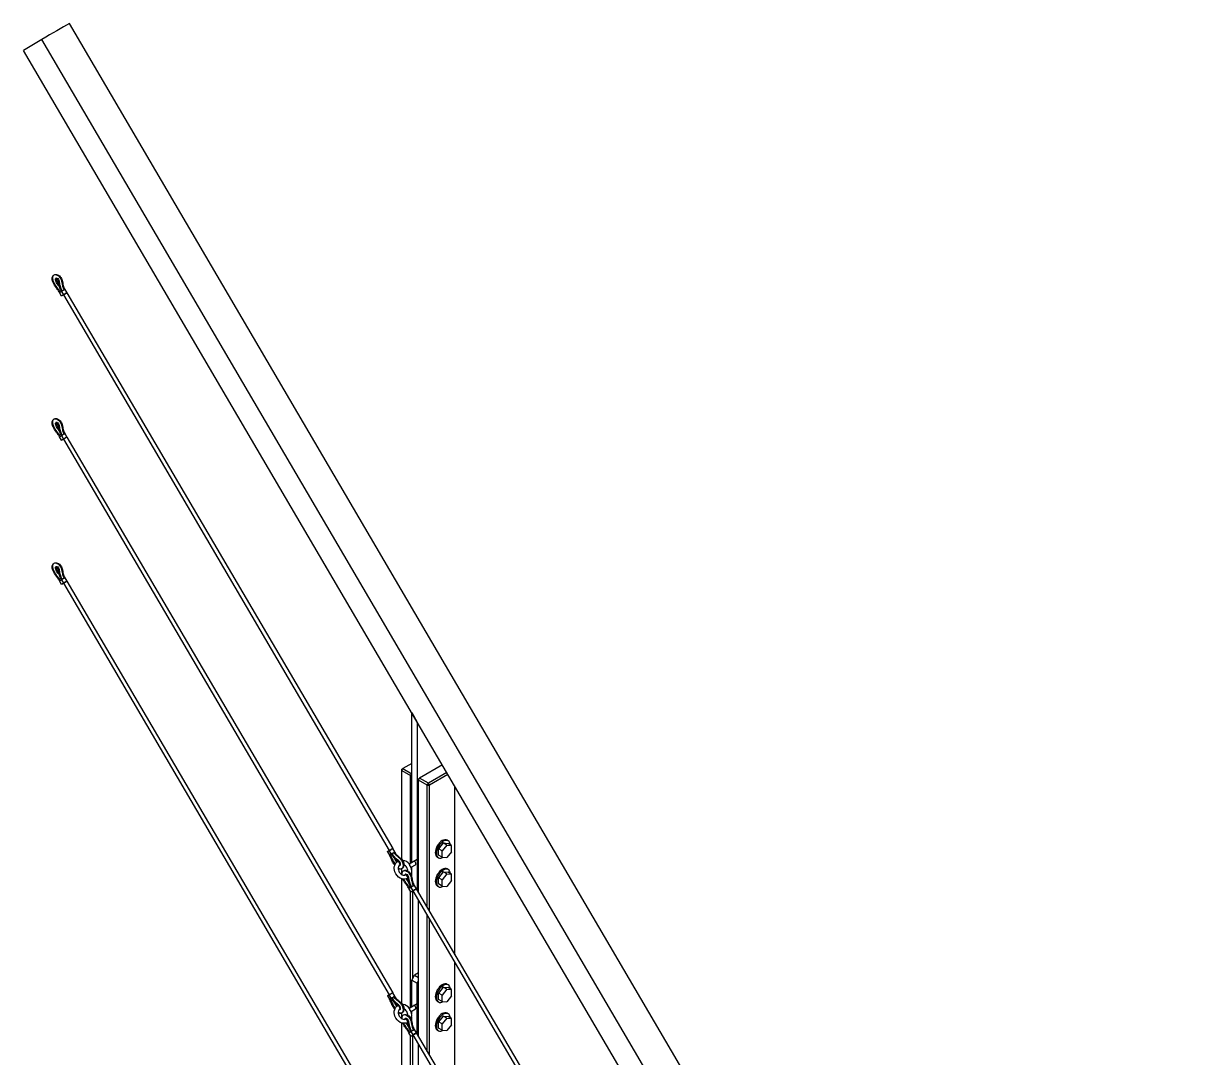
# Model space of a CAD drawing. Extents: x 0 to 321, y 0 to 723.
# Drawn here: x 20.8 to 320.9, y 459.2 to 722.7 of the extents above; entities that cross this region are included whole.
import ezdxf

# ---------------------------------------------------------------- set-up
doc = ezdxf.new("R2010")
doc.units = 0
doc.layers.get('0').update_dxf_attribs({"linetype": 'CONTINUOUS'})

msp = doc.modelspace()

# ---------------------------------------------------------------- linework, layer by layer
at = {"color": 0}
for p, q in [((320.905, 231.089), (32.4928, 722.704)), ((25.422, 718.622), (20.796, 715.821)), ((313.834, 227.005), (25.422, 718.622)), ((309.208, 224.204), (20.796, 715.821)), ((30.4794, 654.427), (30.9852, 653.567)), ((31.3421, 654.935), (31.8478, 654.071)), ((30.4919, 653.267), (29.9861, 654.128)), ((30.9852, 653.567), (114.069, 511.944)), ((31.8478, 654.071), (114.931, 512.452)), ((30.4919, 616.525), (29.9861, 617.386)), ((30.4794, 617.686), (30.9852, 616.825)), ((30.9852, 616.825), (114.069, 475.202)), ((31.3421, 618.19), (31.8478, 617.329)), ((31.8478, 617.329), (114.931, 475.71)), ((30.4919, 579.78), (29.9861, 580.644)), ((30.4794, 580.944), (30.9852, 580.08)), ((30.9852, 580.08), (114.069, 438.46)), ((31.3421, 581.448), (31.8478, 580.588)), ((31.8478, 580.588), (114.931, 438.968)), ((119.779, 547.095), (121.194, 544.685)), ((119.779, 508.928), (119.779, 547.095)), ((121.194, 544.685), (121.194, 501.819)), ((117.234, 532.68), (117.516, 532.846)), ((117.234, 532.356), (117.516, 532.846)), ((117.234, 532.356), (117.234, 532.68)), ((117.234, 509.722), (117.234, 532.356)), ((117.234, 532.356), (119.496, 531.05)), ((119.779, 534.151), (117.516, 532.846)), ((117.516, 532.846), (119.779, 531.541)), ((119.496, 531.05), (119.779, 531.541)), ((127.599, 533.767), (121.759, 530.394)), ((128.744, 531.816), (124.022, 529.093)), ((129.03, 531.329), (124.304, 528.599)), ((119.496, 508.766), (119.496, 531.05)), ((119.496, 531.05), (119.779, 531.05)), ((121.477, 529.907), (121.759, 530.394)), ((121.477, 530.232), (121.759, 530.394)), ((121.477, 529.907), (121.477, 530.232)), ((123.74, 528.599), (121.477, 529.907)), ((121.477, 501.294), (121.477, 529.907)), ((124.022, 529.093), (121.759, 530.394)), ((123.74, 528.599), (124.022, 529.093)), ((123.74, 528.599), (124.304, 528.599)), ((123.74, 497.438), (123.74, 528.599)), ((124.304, 528.599), (124.022, 529.093)), ((124.304, 496.471), (124.304, 528.599)), ((130.81, 485.383), (130.81, 528.295)), ((127.841, 513.874), (126.639, 512.378)), ((128.746, 513.352), (127.544, 511.856)), ((127.841, 513.874), (129.042, 513.764)), ((128.746, 513.352), (127.841, 513.874)), ((128.746, 513.352), (129.947, 513.242)), ((129.091, 514.435), (128.808, 514.597)), ((129.947, 513.242), (129.042, 513.764)), ((129.947, 511.641), (129.947, 513.242)), ((113.575, 511.648), (114.081, 510.783)), ((114.574, 511.083), (114.069, 511.944)), ((115.437, 511.591), (114.931, 512.452)), ((126.591, 510.106), (126.308, 510.268)), ((126.639, 510.773), (126.639, 512.378)), ((127.544, 511.856), (126.639, 512.378)), ((127.544, 510.251), (126.639, 510.773)), ((127.544, 510.251), (127.544, 511.856)), ((127.544, 510.251), (128.746, 510.145)), ((129.947, 511.641), (128.746, 510.145)), ((117.234, 506.201), (117.234, 507.298)), ((119.039, 508.501), (119.042, 508.501)), ((119.118, 508.547), (121.194, 509.746)), ((119.545, 507.637), (119.542, 507.637)), ((119.622, 507.682), (120.737, 508.328)), ((119.779, 507.037), (119.779, 507.774)), ((120.737, 508.328), (120.737, 508.328)), ((129.091, 507.086), (128.808, 507.252)), ((117.234, 472.976), (117.234, 504.758)), ((119.779, 505.202), (119.779, 506.427)), ((127.841, 506.525), (126.639, 505.03)), ((126.639, 503.428), (126.639, 505.03)), ((127.544, 504.507), (126.639, 505.03)), ((128.746, 506.003), (127.544, 504.507)), ((127.544, 502.902), (127.544, 504.507)), ((127.841, 506.525), (129.042, 506.416)), ((128.746, 506.003), (127.841, 506.525)), ((128.746, 506.003), (129.947, 505.894)), ((129.947, 504.292), (128.746, 502.797)), ((129.947, 505.894), (129.042, 506.416)), ((129.947, 504.292), (129.947, 505.894)), ((119.587, 501.4), (119.08, 502.26)), ((119.496, 503.096), (119.496, 503.149)), ((119.496, 472.024), (119.496, 501.551)), ((119.575, 502.56), (120.081, 501.696)), ((120.063, 479.446), (120.063, 501.671)), ((120.081, 501.696), (203.164, 360.077)), ((120.438, 503.065), (120.944, 502.204)), ((120.944, 502.204), (204.027, 360.585)), ((121.194, 501.819), (121.156, 501.841)), ((121.477, 501.657), (121.194, 501.819)), ((126.591, 502.758), (126.308, 502.92)), ((127.544, 502.902), (126.639, 503.428)), ((127.544, 502.902), (128.746, 502.797)), ((121.477, 464.552), (121.477, 499.318)), ((123.74, 460.696), (123.74, 495.462)), ((124.304, 459.729), (124.304, 494.496)), ((130.81, 448.642), (130.81, 483.408)), ((119.779, 478.959), (120.487, 480.183)), ((121.477, 480.755), (120.487, 480.183)), ((120.487, 480.183), (121.477, 479.608)), ((119.779, 472.186), (119.779, 478.959)), ((119.779, 478.959), (121.194, 478.141)), ((121.194, 478.141), (121.477, 478.631)), ((121.194, 465.078), (121.194, 478.141)), ((129.091, 477.693), (128.808, 477.855)), ((113.575, 474.902), (114.081, 474.042)), ((114.574, 474.341), (114.069, 475.202)), ((114.763, 474.437), (114.763, 474.437)), ((115.437, 474.846), (114.931, 475.71)), ((127.841, 477.132), (126.639, 475.636)), ((126.639, 474.031), (126.639, 475.636)), ((127.544, 475.111), (126.639, 475.636)), ((128.746, 476.61), (127.544, 475.111)), ((127.544, 473.509), (127.544, 475.111)), ((127.841, 477.132), (129.042, 477.023)), ((128.746, 476.61), (127.841, 477.132)), ((128.746, 476.61), (129.947, 476.5)), ((129.947, 474.899), (128.746, 473.403)), ((129.947, 476.5), (129.042, 477.023)), ((129.947, 474.899), (129.947, 476.5)), ((119.039, 471.759), (119.042, 471.759)), ((119.118, 471.801), (121.194, 473.001)), ((119.622, 470.941), (120.737, 471.583)), ((120.737, 471.583), (120.737, 471.583)), ((126.591, 473.361), (126.308, 473.527)), ((127.544, 473.509), (126.639, 474.031)), ((127.544, 473.509), (128.746, 473.403)), ((117.234, 469.459), (117.234, 470.556)), ((119.545, 470.895), (119.542, 470.895)), ((119.779, 470.299), (119.779, 471.032)), ((119.779, 468.461), (119.779, 469.685)), ((127.841, 469.784), (126.639, 468.288)), ((126.639, 466.683), (126.639, 468.288)), ((127.544, 467.766), (126.639, 468.288)), ((128.746, 469.258), (127.544, 467.766)), ((127.841, 469.784), (129.042, 469.674)), ((128.746, 469.258), (127.841, 469.784)), ((128.746, 469.258), (129.947, 469.152)), ((129.091, 470.345), (128.808, 470.507)), ((129.947, 469.152), (129.042, 469.674)), ((129.947, 467.55), (129.947, 469.152)), ((117.234, 435.991), (117.234, 468.016)), ((119.587, 464.654), (119.08, 465.518)), ((119.496, 466.355), (119.496, 466.407)), ((119.575, 465.818), (120.081, 464.954)), ((120.438, 466.323), (120.944, 465.462)), ((120.944, 465.462), (204.027, 323.84)), ((126.591, 466.012), (126.308, 466.178)), ((127.544, 466.161), (126.639, 466.683)), ((127.544, 466.161), (127.544, 467.766)), ((127.544, 466.161), (128.746, 466.055)), ((129.947, 467.55), (128.746, 466.055)), ((119.496, 435.282), (119.496, 464.809)), ((120.063, 442.704), (120.063, 464.929)), ((120.081, 464.954), (203.164, 323.335)), ((121.156, 465.099), (121.194, 465.078)), ((121.194, 465.078), (121.477, 464.912)), ((121.477, 427.81), (121.477, 462.576))]:
    msp.add_line(p, q, dxfattribs=at)
for points in [[(32.4928, 722.704), (30.5608, 721.6), (28.2029, 720.242), (25.422, 718.622)], [(28.3215, 656.749), (28.1575, 657.154), (28.0596, 657.578), (28.1134, 657.945)], [(28.1134, 657.945), (28.1368, 658.1), (28.185, 658.237), (28.2622, 658.357)], [(28.2842, 657.553), (28.2374, 657.8), (28.2291, 658.036), (28.2801, 658.241)], [(28.2622, 658.357), (28.3449, 658.491), (28.451, 658.594), (28.5833, 658.671)], [(28.2801, 658.241), (28.3311, 658.446), (28.44, 658.59), (28.5833, 658.671)], [(28.524, 656.798), (28.4138, 657.052), (28.3338, 657.303), (28.2842, 657.553)], [(28.5833, 658.671), (28.7693, 658.781), (28.9939, 658.82), (29.2199, 658.781)], [(28.5833, 658.671), (28.7211, 658.753), (28.8864, 658.77), (29.0821, 658.724)], [(28.9705, 657.352), (28.9485, 657.475), (28.9471, 657.574), (28.965, 657.641)], [(28.965, 657.641), (28.9815, 657.712), (29.0242, 657.772), (29.0821, 657.807)], [(29.1138, 656.911), (29.0421, 657.073), (28.9953, 657.221), (28.9705, 657.352)], [(29.0642, 657.789), (29.0504, 657.793), (29.0449, 657.797), (29.0463, 657.793)], [(29.0463, 657.793), (29.0463, 657.793), (29.0669, 657.797), (29.0821, 657.807)], [(29.14, 657.754), (29.1055, 657.772), (29.0807, 657.786), (29.0642, 657.789)], [(29.0821, 658.724), (29.479, 658.618), (29.8993, 658.255), (30.1956, 657.754)], [(29.0821, 657.807), (29.1414, 657.839), (29.2062, 657.846), (29.2737, 657.828)], [(29.1, 657.775), (29.0973, 657.74), (29.0987, 657.691), (29.1055, 657.631)], [(29.1055, 657.631), (29.1235, 657.479), (29.1786, 657.292), (29.253, 657.112)], [(29.5493, 657.296), (29.4404, 657.507), (29.2613, 657.684), (29.14, 657.754)], [(29.2199, 658.781), (29.552, 658.721), (29.8869, 658.495), (30.157, 658.174)], [(29.2737, 657.828), (29.406, 657.8), (29.6044, 657.627), (29.7022, 657.454)], [(29.7064, 656.862), (29.6719, 657.006), (29.6195, 657.151), (29.5493, 657.296)], [(29.7022, 657.454), (29.7518, 657.373), (29.7987, 657.253), (29.8414, 657.102)], [(30.157, 658.174), (30.3761, 657.916), (30.536, 657.592), (30.6283, 657.274)], [(30.1956, 657.754), (30.343, 657.504), (30.4367, 657.25), (30.5029, 657.01)], [(30.6283, 657.274), (30.6944, 657.049), (30.744, 656.826), (30.7757, 656.608)], [(29.1593, 655.338), (28.8313, 655.757), (28.5282, 656.241), (28.3215, 656.749)], [(29.3081, 655.482), (29.0463, 655.828), (28.7445, 656.294), (28.524, 656.798)], [(29.6871, 655.951), (29.4942, 656.205), (29.2516, 656.59), (29.1138, 656.911)], [(29.4652, 654.943), (29.366, 655.084), (29.2626, 655.207), (29.1593, 655.338)], [(29.253, 657.112), (29.3619, 656.848), (29.5079, 656.59), (29.6664, 656.347)], [(29.6526, 655.041), (29.5355, 655.2), (29.4432, 655.306), (29.3081, 655.482)], [(29.9861, 654.128), (29.818, 654.413), (29.6471, 654.692), (29.4652, 654.943)], [(30.1653, 654.241), (29.9241, 654.65), (29.7698, 654.879), (29.6526, 655.041)], [(29.6664, 656.347), (29.7243, 656.258), (29.7822, 656.174), (29.8428, 656.093)], [(30.0523, 655.486), (29.8938, 655.701), (29.7808, 655.828), (29.6871, 655.951)], [(29.8111, 656.297), (29.7863, 656.484), (29.7505, 656.675), (29.7064, 656.862)], [(30.0288, 655.366), (29.9117, 655.683), (29.8511, 656.004), (29.8111, 656.297)], [(29.8414, 657.102), (29.8841, 656.946), (29.92, 656.766), (29.9503, 656.558)], [(29.9503, 656.558), (29.9792, 656.357), (30.0109, 656.093), (30.1101, 655.754)], [(30.4794, 654.427), (30.3017, 654.731), (30.1418, 655.048), (30.0288, 655.366)], [(30.66, 654.537), (30.3982, 654.981), (30.2093, 655.271), (30.0523, 655.486)], [(30.1101, 655.754), (30.2107, 655.415), (30.3802, 655.013), (30.66, 654.537)], [(30.1349, 654.219), (30.23, 654.276), (30.3568, 654.353), (30.4822, 654.424)], [(30.711, 654.569), (30.569, 654.484), (30.4767, 654.427), (30.4794, 654.427)], [(30.4794, 654.427), (30.4794, 654.427), (30.5511, 654.466), (30.6641, 654.53)], [(30.5029, 657.01), (30.5663, 656.77), (30.6131, 656.537), (30.6434, 656.308)], [(30.6434, 656.308), (30.6779, 656.082), (30.6999, 655.902), (30.7647, 655.687)], [(31.1574, 654.83), (31.0293, 654.756), (30.8501, 654.65), (30.711, 654.569)], [(30.7647, 655.687), (30.8281, 655.475), (30.9328, 655.214), (31.1574, 654.83)], [(30.7757, 656.608), (30.8102, 656.392), (30.8322, 656.191), (30.8846, 655.983)], [(30.8846, 655.983), (30.9659, 655.645), (31.1395, 655.278), (31.3421, 654.935)], [(31.3421, 654.935), (31.3421, 654.935), (31.2718, 654.897), (31.1574, 654.83)], [(31.1616, 654.823), (31.2746, 654.89), (31.3435, 654.932), (31.3421, 654.935)], [(29.9861, 654.128), (29.9847, 654.131), (30.0398, 654.163), (30.1349, 654.219)], [(30.1694, 654.233), (30.055, 654.166), (29.9861, 654.128), (29.9861, 654.128)], [(30.4919, 653.267), (30.4905, 653.267), (30.5456, 653.302), (30.6407, 653.359)], [(30.6751, 653.369), (30.5608, 653.302), (30.4932, 653.267), (30.4919, 653.267)], [(30.6407, 653.359), (30.7358, 653.415), (30.8626, 653.489), (30.9866, 653.563)], [(30.9921, 653.553), (30.8818, 653.489), (30.7674, 653.422), (30.6751, 653.369)], [(31.4151, 653.824), (31.1754, 653.683), (30.9852, 653.567), (30.9852, 653.567)], [(31.2167, 653.708), (31.0734, 653.623), (30.9852, 653.567), (30.9852, 653.567)], [(30.9852, 653.567), (30.9866, 653.563), (31.0541, 653.602), (31.1699, 653.669)], [(30.9852, 653.567), (30.9866, 653.563), (31.0541, 653.602), (31.1699, 653.669)], [(31.1699, 653.669), (31.3021, 653.747), (31.4744, 653.845), (31.6177, 653.93)], [(31.1699, 653.669), (31.2842, 653.736), (31.3531, 653.775), (31.3531, 653.771)], [(31.6632, 653.969), (31.5323, 653.891), (31.3586, 653.789), (31.2167, 653.708)], [(31.8478, 654.071), (31.8464, 654.075), (31.6522, 653.962), (31.4151, 653.824)], [(31.6177, 653.93), (31.7596, 654.015), (31.8492, 654.071), (31.8478, 654.071)], [(31.8478, 654.071), (31.8478, 654.075), (31.7789, 654.036), (31.6632, 653.969)], [(28.1134, 621.203), (28.1368, 621.355), (28.185, 621.492), (28.2622, 621.616)], [(28.2842, 620.811), (28.2374, 621.055), (28.2291, 621.295), (28.2801, 621.496)], [(28.2622, 621.616), (28.3449, 621.75), (28.451, 621.852), (28.5833, 621.93)], [(28.2801, 621.496), (28.3311, 621.7), (28.44, 621.845), (28.5833, 621.93)], [(28.5833, 621.93), (28.7693, 622.035), (28.9939, 622.078), (29.2199, 622.035)], [(28.5833, 621.93), (28.7211, 622.011), (28.8864, 622.028), (29.0821, 621.982)], [(29.0821, 621.982), (29.479, 621.877), (29.8993, 621.513), (30.1956, 621.012)], [(29.2199, 622.035), (29.552, 621.979), (29.8869, 621.753), (30.157, 621.432)], [(30.157, 621.432), (30.3761, 621.175), (30.536, 620.85), (30.6283, 620.533)], [(28.3215, 620.007), (28.1575, 620.409), (28.0596, 620.836), (28.1134, 621.203)], [(28.524, 620.056), (28.4138, 620.31), (28.3338, 620.561), (28.2842, 620.811)], [(29.1593, 618.596), (28.8313, 619.016), (28.5282, 619.499), (28.3215, 620.007)], [(29.3081, 618.74), (29.0463, 619.086), (28.7445, 619.552), (28.524, 620.056)], [(28.9705, 620.61), (28.9485, 620.734), (28.9471, 620.832), (28.965, 620.899)], [(28.965, 620.899), (28.9815, 620.97), (29.0242, 621.03), (29.0821, 621.065)], [(29.1138, 620.169), (29.0421, 620.332), (28.9953, 620.48), (28.9705, 620.61)], [(29.0642, 621.048), (29.0504, 621.051), (29.0449, 621.051), (29.0463, 621.051)], [(29.0463, 621.051), (29.0463, 621.051), (29.0669, 621.051), (29.0821, 621.065)], [(29.14, 621.012), (29.1055, 621.03), (29.0807, 621.041), (29.0642, 621.048)], [(29.0821, 621.065), (29.1414, 621.097), (29.2062, 621.104), (29.2737, 621.086)], [(29.1, 621.034), (29.0973, 620.998), (29.0987, 620.949), (29.1055, 620.889)], [(29.1055, 620.889), (29.1235, 620.737), (29.1786, 620.55), (29.253, 620.367)], [(29.6871, 619.21), (29.4942, 619.46), (29.2516, 619.845), (29.1138, 620.169)], [(29.5493, 620.554), (29.4404, 620.765), (29.2613, 620.942), (29.14, 621.012)], [(29.4652, 618.201), (29.366, 618.342), (29.2626, 618.465), (29.1593, 618.596)], [(29.253, 620.367), (29.3619, 620.106), (29.5079, 619.845), (29.6664, 619.605)], [(29.2737, 621.086), (29.406, 621.058), (29.6044, 620.885), (29.7022, 620.713)], [(29.6526, 618.3), (29.5355, 618.458), (29.4432, 618.564), (29.3081, 618.74)], [(29.7064, 620.12), (29.6719, 620.264), (29.6195, 620.409), (29.5493, 620.554)], [(30.1653, 617.499), (29.9241, 617.908), (29.7698, 618.137), (29.6526, 618.3)], [(29.6664, 619.605), (29.7243, 619.517), (29.7822, 619.432), (29.8428, 619.351)], [(30.0523, 618.74), (29.8938, 618.956), (29.7808, 619.086), (29.6871, 619.21)], [(29.7022, 620.713), (29.7518, 620.631), (29.7987, 620.511), (29.8414, 620.36)], [(29.8111, 619.552), (29.7863, 619.742), (29.7505, 619.933), (29.7064, 620.12)], [(30.0288, 618.624), (29.9117, 618.942), (29.8511, 619.259), (29.8111, 619.552)], [(29.8414, 620.36), (29.8841, 620.201), (29.92, 620.021), (29.9503, 619.816)], [(29.9503, 619.816), (29.9792, 619.612), (30.0109, 619.351), (30.1101, 619.012)], [(30.4794, 617.686), (30.3017, 617.989), (30.1418, 618.307), (30.0288, 618.624)], [(30.66, 617.795), (30.3982, 618.243), (30.2093, 618.525), (30.0523, 618.74)], [(30.1101, 619.012), (30.2107, 618.673), (30.3802, 618.271), (30.66, 617.795)], [(30.1956, 621.012), (30.343, 620.758), (30.4367, 620.504), (30.5029, 620.264)], [(30.5029, 620.264), (30.5663, 620.028), (30.6131, 619.795), (30.6434, 619.566)], [(30.6283, 620.533), (30.6944, 620.307), (30.744, 620.085), (30.7757, 619.866)], [(30.6434, 619.566), (30.6779, 619.34), (30.6999, 619.157), (30.7647, 618.945)], [(30.7647, 618.945), (30.8281, 618.73), (30.9328, 618.472), (31.1574, 618.088)], [(30.7757, 619.866), (30.8102, 619.651), (30.8322, 619.45), (30.8846, 619.241)], [(30.8846, 619.241), (30.9659, 618.903), (31.1395, 618.536), (31.3421, 618.19)], [(29.9861, 617.386), (29.818, 617.672), (29.6471, 617.95), (29.4652, 618.201)], [(29.9861, 617.386), (29.9847, 617.389), (30.0398, 617.421), (30.1349, 617.478)], [(30.1694, 617.492), (30.055, 617.425), (29.9861, 617.386), (29.9861, 617.386)], [(30.1349, 617.478), (30.23, 617.534), (30.3568, 617.612), (30.4822, 617.682)], [(30.711, 617.827), (30.569, 617.742), (30.4767, 617.686), (30.4794, 617.686)], [(30.4794, 617.686), (30.4794, 617.682), (30.5511, 617.724), (30.6641, 617.788)], [(30.4919, 616.525), (30.4905, 616.525), (30.5456, 616.56), (30.6407, 616.617)], [(30.6751, 616.627), (30.5608, 616.56), (30.4932, 616.522), (30.4919, 616.525)], [(30.6407, 616.617), (30.7358, 616.673), (30.8626, 616.747), (30.9866, 616.821)], [(30.9921, 616.814), (30.8818, 616.747), (30.7674, 616.68), (30.6751, 616.627)], [(31.1574, 618.088), (31.0293, 618.014), (30.8501, 617.908), (30.711, 617.827)], [(31.4151, 617.079), (31.1754, 616.941), (30.9852, 616.825), (30.9852, 616.825)], [(31.2167, 616.962), (31.0734, 616.878), (30.9852, 616.825), (30.9852, 616.825)], [(30.9852, 616.825), (30.9866, 616.821), (31.0541, 616.86), (31.1699, 616.927)], [(30.9852, 616.825), (30.9866, 616.821), (31.0541, 616.86), (31.1699, 616.927)], [(31.3421, 618.19), (31.3421, 618.194), (31.2718, 618.155), (31.1574, 618.088)], [(31.1616, 618.081), (31.2746, 618.148), (31.3435, 618.19), (31.3421, 618.19)], [(31.1699, 616.927), (31.3021, 617.001), (31.4744, 617.104), (31.6177, 617.188)], [(31.1699, 616.927), (31.2842, 616.994), (31.3531, 617.033), (31.3531, 617.03)], [(31.6632, 617.224), (31.5323, 617.149), (31.3586, 617.047), (31.2167, 616.962)], [(31.8478, 617.329), (31.8464, 617.329), (31.6522, 617.22), (31.4151, 617.079)], [(31.6177, 617.188), (31.7596, 617.273), (31.8492, 617.326), (31.8478, 617.329)], [(31.8478, 617.329), (31.8478, 617.329), (31.7789, 617.291), (31.6632, 617.224)], [(28.5833, 585.188), (28.7693, 585.297), (28.9939, 585.332), (29.2199, 585.294)], [(28.5833, 585.188), (28.7211, 585.269), (28.8864, 585.287), (29.0821, 585.241)], [(29.0821, 585.241), (29.479, 585.135), (29.8993, 584.768), (30.1956, 584.271)], [(29.2199, 585.294), (29.552, 585.237), (29.8869, 585.011), (30.157, 584.69)], [(28.3215, 583.265), (28.1575, 583.671), (28.0596, 584.094), (28.1134, 584.458)], [(28.1134, 584.458), (28.1368, 584.613), (28.185, 584.754), (28.2622, 584.874)], [(28.2842, 584.069), (28.2374, 584.313), (28.2291, 584.553), (28.2801, 584.754)], [(28.2622, 584.874), (28.3449, 585.008), (28.451, 585.11), (28.5833, 585.188)], [(28.2801, 584.754), (28.3311, 584.962), (28.44, 585.103), (28.5833, 585.188)], [(28.524, 583.315), (28.4138, 583.569), (28.3338, 583.819), (28.2842, 584.069)], [(29.1593, 581.854), (28.8313, 582.274), (28.5282, 582.757), (28.3215, 583.265)], [(29.3081, 581.999), (29.0463, 582.344), (28.7445, 582.807), (28.524, 583.315)], [(28.9705, 583.865), (28.9485, 583.992), (28.9471, 584.091), (28.965, 584.158)], [(28.965, 584.158), (28.9815, 584.228), (29.0242, 584.288), (29.0821, 584.32)], [(29.1138, 583.427), (29.0421, 583.59), (28.9953, 583.738), (28.9705, 583.865)], [(29.0642, 584.306), (29.0504, 584.309), (29.0449, 584.309), (29.0463, 584.309)], [(29.0463, 584.309), (29.0463, 584.309), (29.0669, 584.313), (29.0821, 584.32)], [(29.14, 584.271), (29.1055, 584.288), (29.0807, 584.302), (29.0642, 584.306)], [(29.0821, 584.32), (29.1414, 584.352), (29.2062, 584.362), (29.2737, 584.345)], [(29.1, 584.288), (29.0973, 584.253), (29.0987, 584.207), (29.1055, 584.147)], [(29.1055, 584.147), (29.1235, 583.995), (29.1786, 583.808), (29.253, 583.625)], [(29.6871, 582.468), (29.4942, 582.718), (29.2516, 583.103), (29.1138, 583.427)], [(29.5493, 583.808), (29.4404, 584.024), (29.2613, 584.2), (29.14, 584.271)], [(29.253, 583.625), (29.3619, 583.364), (29.5079, 583.103), (29.6664, 582.859)], [(29.2737, 584.345), (29.406, 584.316), (29.6044, 584.144), (29.7022, 583.971)], [(29.7064, 583.375), (29.6719, 583.523), (29.6195, 583.667), (29.5493, 583.808)], [(29.6664, 582.859), (29.7243, 582.775), (29.7822, 582.687), (29.8428, 582.605)], [(30.0523, 581.999), (29.8938, 582.214), (29.7808, 582.344), (29.6871, 582.468)], [(29.7022, 583.971), (29.7518, 583.89), (29.7987, 583.77), (29.8414, 583.618)], [(29.8111, 582.81), (29.7863, 583.001), (29.7505, 583.191), (29.7064, 583.375)], [(30.0288, 581.882), (29.9117, 582.196), (29.8511, 582.517), (29.8111, 582.81)], [(29.8414, 583.618), (29.8841, 583.463), (29.92, 583.279), (29.9503, 583.071)], [(29.9503, 583.071), (29.9792, 582.87), (30.0109, 582.605), (30.1101, 582.27)], [(30.1101, 582.27), (30.2107, 581.932), (30.3802, 581.529), (30.66, 581.053)], [(30.157, 584.69), (30.3761, 584.433), (30.536, 584.105), (30.6283, 583.791)], [(30.1956, 584.271), (30.343, 584.017), (30.4367, 583.763), (30.5029, 583.526)], [(30.5029, 583.526), (30.5663, 583.283), (30.6131, 583.05), (30.6434, 582.824)], [(30.6283, 583.791), (30.6944, 583.565), (30.744, 583.343), (30.7757, 583.124)], [(30.6434, 582.824), (30.6779, 582.598), (30.6999, 582.418), (30.7647, 582.203)], [(30.7757, 583.124), (30.8102, 582.909), (30.8322, 582.708), (30.8846, 582.5)], [(30.8846, 582.5), (30.9659, 582.161), (31.1395, 581.794), (31.3421, 581.448)], [(29.4652, 581.459), (29.366, 581.6), (29.2626, 581.723), (29.1593, 581.854)], [(29.654, 581.554), (29.5369, 581.716), (29.4432, 581.822), (29.3081, 581.999)], [(29.9861, 580.644), (29.818, 580.93), (29.6471, 581.208), (29.4652, 581.459)], [(30.1694, 580.746), (29.9268, 581.163), (29.7711, 581.392), (29.654, 581.554)], [(29.9861, 580.644), (29.9847, 580.644), (30.0398, 580.679), (30.1349, 580.736)], [(30.1694, 580.746), (30.055, 580.683), (29.9861, 580.644), (29.9861, 580.644)], [(30.4794, 580.944), (30.3017, 581.247), (30.1418, 581.565), (30.0288, 581.882)], [(30.66, 581.053), (30.3982, 581.498), (30.2093, 581.783), (30.0523, 581.999)], [(30.1349, 580.736), (30.23, 580.792), (30.3568, 580.866), (30.4822, 580.94)], [(30.711, 581.085), (30.569, 581), (30.4767, 580.944), (30.4794, 580.944)], [(30.4794, 580.944), (30.4794, 580.94), (30.5511, 580.983), (30.6641, 581.046)], [(30.4919, 579.78), (30.4905, 579.783), (30.5456, 579.815), (30.6407, 579.871)], [(30.6751, 579.886), (30.5608, 579.818), (30.4932, 579.78), (30.4919, 579.78)], [(30.6407, 579.871), (30.7358, 579.931), (30.8626, 580.005), (30.9866, 580.08)], [(30.9921, 580.069), (30.8818, 580.005), (30.7674, 579.938), (30.6751, 579.886)], [(31.1574, 581.346), (31.0293, 581.272), (30.8501, 581.166), (30.711, 581.085)], [(30.7647, 582.203), (30.8281, 581.988), (30.9328, 581.731), (31.1574, 581.346)], [(31.4151, 580.337), (31.1754, 580.2), (30.9852, 580.083), (30.9852, 580.08)], [(31.2167, 580.221), (31.0734, 580.136), (30.9852, 580.083), (30.9852, 580.08)], [(30.9852, 580.08), (30.9866, 580.08), (31.0541, 580.118), (31.1699, 580.185)], [(30.9852, 580.08), (30.9866, 580.08), (31.0541, 580.118), (31.1699, 580.185)], [(31.3421, 581.448), (31.3421, 581.452), (31.2718, 581.41), (31.1574, 581.346)], [(31.1616, 581.339), (31.2746, 581.406), (31.3435, 581.448), (31.3421, 581.448)], [(31.1699, 580.185), (31.3021, 580.259), (31.4744, 580.362), (31.6177, 580.446)], [(31.1699, 580.185), (31.2842, 580.249), (31.3531, 580.288), (31.3531, 580.288)], [(31.6632, 580.482), (31.5323, 580.408), (31.3586, 580.305), (31.2167, 580.221)], [(31.8478, 580.588), (31.8464, 580.591), (31.6522, 580.478), (31.4151, 580.337)], [(31.6177, 580.446), (31.7596, 580.531), (31.8492, 580.584), (31.8478, 580.588)], [(31.8478, 580.588), (31.8478, 580.588), (31.7789, 580.549), (31.6632, 580.482)], [(128.808, 514.597), (128.118, 514.999), (126.999, 514.35), (126.308, 513.154)], [(129.091, 514.435), (128.4, 514.833), (127.281, 514.188), (126.591, 512.992)], [(128.942, 514.502), (128.9, 514.541), (128.855, 514.572), (128.808, 514.597)], [(129.603, 513.443), (129.571, 513.909), (129.389, 514.262), (129.091, 514.435)], [(113.724, 511.739), (113.629, 511.679), (113.574, 511.648), (113.575, 511.648)], [(113.575, 511.648), (113.575, 511.644), (113.644, 511.683), (113.758, 511.75)], [(114.07, 511.944), (113.946, 511.87), (113.819, 511.796), (113.724, 511.739)], [(114.497, 512.202), (114.259, 512.064), (114.067, 511.948), (114.069, 511.944)], [(114.069, 511.944), (114.069, 511.948), (114.157, 512), (114.3, 512.085)], [(114.253, 512.05), (114.139, 511.983), (114.07, 511.944), (114.069, 511.944)], [(114.069, 511.944), (114.07, 511.944), (114.139, 511.983), (114.253, 512.05)], [(114.311, 510.925), (114.169, 510.84), (114.08, 510.783), (114.081, 510.783)], [(114.081, 510.783), (114.082, 510.783), (114.15, 510.822), (114.265, 510.886)], [(114.543, 509.923), (114.411, 510.208), (114.249, 510.498), (114.081, 510.783)], [(114.265, 510.886), (114.508, 510.473), (114.635, 510.223), (114.718, 510.043)], [(114.3, 512.085), (114.442, 512.17), (114.614, 512.272), (114.747, 512.346)], [(114.759, 511.186), (114.627, 511.111), (114.455, 511.009), (114.311, 510.925)], [(114.931, 512.452), (114.93, 512.456), (114.735, 512.343), (114.497, 512.202)], [(114.574, 511.083), (114.573, 511.083), (114.665, 511.14), (114.806, 511.224)], [(114.759, 511.186), (114.646, 511.122), (114.574, 511.08), (114.574, 511.083)], [(115.582, 509.827), (115.199, 510.148), (114.855, 510.596), (114.574, 511.083)], [(114.747, 512.346), (114.862, 512.413), (114.931, 512.456), (114.931, 512.452)], [(114.931, 512.452), (114.933, 512.449), (114.865, 512.41), (114.751, 512.339)], [(114.759, 511.186), (115.022, 510.738), (115.181, 510.431), (115.292, 510.187)], [(115.553, 510.113), (115.306, 510.364), (115.04, 510.709), (114.759, 511.186)], [(114.806, 511.224), (114.945, 511.306), (115.124, 511.411), (115.254, 511.485)], [(115.254, 511.485), (115.366, 511.552), (115.437, 511.591), (115.437, 511.591)], [(115.807, 510.727), (115.653, 510.886), (115.478, 511.101), (115.254, 511.485)], [(115.437, 511.591), (115.439, 511.588), (115.369, 511.545), (115.256, 511.478)], [(115.292, 510.187), (115.404, 509.944), (115.463, 509.782), (115.525, 509.637)], [(115.437, 511.591), (115.583, 511.341), (115.751, 511.09), (115.927, 510.889)], [(116.289, 510.321), (116.108, 510.462), (115.962, 510.568), (115.807, 510.727)], [(115.927, 510.889), (116.104, 510.685), (116.29, 510.536), (116.485, 510.388)], [(116.827, 509.866), (116.65, 510.036), (116.47, 510.187), (116.289, 510.321)], [(116.485, 510.388), (116.778, 510.166), (117.084, 509.919), (117.338, 509.591)], [(126.308, 513.154), (125.618, 511.958), (125.618, 510.667), (126.308, 510.268)], [(126.591, 512.992), (125.9, 511.796), (125.9, 510.505), (126.591, 510.106)], [(126.308, 510.268), (126.355, 510.24), (126.405, 510.219), (126.457, 510.201)], [(126.591, 510.106), (126.921, 509.916), (127.369, 509.958), (127.836, 510.226)], [(114.734, 509.471), (114.671, 509.623), (114.614, 509.771), (114.543, 509.923)], [(114.718, 510.043), (114.802, 509.863), (114.849, 509.729), (114.937, 509.524)], [(114.945, 509.016), (114.868, 509.168), (114.797, 509.319), (114.734, 509.471)], [(114.937, 509.524), (115.083, 509.189), (115.29, 508.794), (115.546, 508.416)], [(115.451, 508.191), (115.261, 508.452), (115.091, 508.727), (114.945, 509.016)], [(115.481, 506.501), (115.282, 507.055), (115.267, 507.654), (115.441, 508.159)], [(115.441, 508.159), (115.591, 508.607), (115.883, 508.977), (116.265, 509.207)], [(115.525, 509.637), (115.616, 509.429), (115.754, 509.161), (115.905, 508.924)], [(116.174, 509.584), (116.013, 509.707), (115.798, 509.863), (115.553, 510.113)], [(116.229, 509.312), (116.025, 509.492), (115.806, 509.64), (115.582, 509.827)], [(115.717, 509.718), (115.816, 509.499), (115.937, 509.27), (116.064, 509.065)], [(116.593, 509.228), (116.479, 509.341), (116.338, 509.457), (116.174, 509.584)], [(116.645, 508.84), (116.531, 509.027), (116.381, 509.178), (116.229, 509.312)], [(116.324, 507.527), (116.297, 507.199), (116.389, 506.811), (116.592, 506.48)], [(116.838, 507.224), (116.663, 507.231), (116.491, 507.28), (116.32, 507.372)], [(116.785, 508.353), (116.545, 508.212), (116.359, 507.929), (116.324, 507.527)], [(116.327, 507.555), (116.493, 507.432), (116.666, 507.333), (116.834, 507.291)], [(116.833, 508.935), (116.785, 509.02), (116.705, 509.118), (116.593, 509.228)], [(116.6, 508.201), (116.681, 508.169), (116.764, 508.169), (116.834, 508.212)], [(116.809, 508.385), (116.79, 508.515), (116.735, 508.688), (116.645, 508.84)], [(116.713, 508.303), (116.746, 508.282), (116.776, 508.261), (116.801, 508.25)], [(116.962, 508.434), (116.899, 508.413), (116.84, 508.385), (116.785, 508.353)], [(116.801, 508.25), (116.806, 508.247), (116.812, 508.243), (116.816, 508.243)], [(116.834, 508.212), (116.816, 508.201), (116.805, 508.187), (116.805, 508.183)], [(116.805, 508.183), (116.805, 508.183), (116.808, 508.191), (116.811, 508.205)], [(116.811, 508.205), (116.818, 508.229), (116.823, 508.3), (116.809, 508.385)], [(117.326, 509.235), (117.179, 509.485), (117.002, 509.69), (116.827, 509.866)], [(116.953, 508.374), (116.991, 508.508), (116.936, 508.766), (116.833, 508.935)], [(116.834, 508.212), (116.892, 508.243), (116.935, 508.303), (116.953, 508.374)], [(116.834, 507.291), (117.03, 507.245), (117.197, 507.263), (117.333, 507.344)], [(117.333, 507.344), (117.183, 507.259), (117.017, 507.22), (116.838, 507.224)], [(117.638, 507.778), (117.734, 508.183), (117.617, 508.73), (117.326, 509.235)], [(117.723, 507.788), (117.64, 507.598), (117.504, 507.443), (117.333, 507.344)], [(117.333, 507.344), (117.476, 507.429), (117.585, 507.573), (117.638, 507.778)], [(117.338, 509.591), (117.595, 509.266), (117.763, 508.85), (117.806, 508.476)], [(117.574, 509.453), (117.525, 509.461), (117.476, 509.464), (117.428, 509.468)], [(119.173, 508.476), (118.759, 509.002), (118.168, 509.362), (117.574, 509.453)], [(117.726, 508.374), (117.697, 508.385), (117.668, 508.399), (117.639, 508.409)], [(117.806, 508.476), (117.836, 508.226), (117.81, 507.986), (117.723, 507.788)], [(118.543, 507.633), (118.345, 507.975), (118.035, 508.247), (117.726, 508.374)], [(118.798, 506.712), (118.804, 507.009), (118.714, 507.344), (118.543, 507.633)], [(119.042, 508.501), (119.094, 508.533), (119.141, 508.519), (119.173, 508.476)], [(119.173, 508.476), (119.24, 508.388), (119.248, 508.212), (119.221, 508.035)], [(119.587, 507.771), (119.542, 507.873), (119.391, 507.972), (119.221, 508.035)], [(119.545, 507.637), (119.599, 507.672), (119.608, 507.721), (119.587, 507.771)], [(119.592, 505.763), (119.867, 506.345), (119.867, 507.1), (119.587, 507.771)], [(120.518, 509.147), (120.416, 509.217), (120.31, 509.235), (120.237, 509.192)], [(120.745, 508.889), (120.686, 508.995), (120.603, 509.09), (120.518, 509.147)], [(120.737, 508.328), (120.805, 508.363), (120.843, 508.455), (120.84, 508.564)], [(120.84, 508.564), (120.839, 508.667), (120.803, 508.783), (120.745, 508.889)], [(128.808, 507.252), (128.118, 507.647), (126.999, 507.002), (126.308, 505.806)], [(129.091, 507.086), (128.4, 507.485), (127.281, 506.839), (126.591, 505.643)], [(128.942, 507.153), (128.9, 507.192), (128.855, 507.224), (128.808, 507.252)], [(116.863, 504.906), (116.242, 505.213), (115.719, 505.816), (115.481, 506.501)], [(116.592, 506.48), (116.84, 506.063), (117.252, 505.767), (117.617, 505.689)], [(118.821, 504.913), (118.259, 504.578), (117.513, 504.575), (116.863, 504.906)], [(117.194, 505.866), (117.194, 505.936), (117.199, 506.007), (117.209, 506.074)], [(117.209, 506.074), (117.233, 506.229), (117.281, 506.37), (117.356, 506.49)], [(117.365, 505.777), (117.332, 505.989), (117.33, 506.194), (117.374, 506.37)], [(117.356, 506.49), (117.44, 506.624), (117.547, 506.726), (117.679, 506.804)], [(117.374, 506.37), (117.427, 506.575), (117.536, 506.723), (117.679, 506.804)], [(118.255, 503.47), (117.967, 503.837), (117.701, 504.257), (117.497, 504.694)], [(117.617, 505.689), (117.897, 505.626), (118.138, 505.668), (118.327, 505.781)], [(117.679, 506.804), (117.865, 506.91), (118.09, 506.949), (118.316, 506.91)], [(117.679, 506.804), (117.817, 506.885), (117.982, 506.903), (118.178, 506.857)], [(118.404, 503.615), (118.188, 503.897), (117.946, 504.264), (117.745, 504.663)], [(118.048, 505.675), (118.048, 505.714), (118.052, 505.746), (118.061, 505.774)], [(118.061, 505.774), (118.077, 505.845), (118.12, 505.905), (118.179, 505.936)], [(118.141, 505.926), (118.141, 505.926), (118.161, 505.929), (118.179, 505.936)], [(118.16, 505.922), (118.146, 505.926), (118.141, 505.926), (118.141, 505.926)], [(118.236, 505.883), (118.201, 505.905), (118.176, 505.915), (118.16, 505.922)], [(118.178, 506.857), (118.575, 506.751), (118.994, 506.384), (119.291, 505.887)], [(118.179, 505.936), (118.237, 505.972), (118.3, 505.979), (118.369, 505.961)], [(118.196, 505.908), (118.193, 505.869), (118.194, 505.823), (118.201, 505.763)], [(118.201, 505.763), (118.203, 505.749), (118.205, 505.735), (118.207, 505.721)], [(118.645, 505.425), (118.536, 505.636), (118.357, 505.816), (118.236, 505.883)], [(118.316, 506.91), (118.648, 506.853), (118.981, 506.628), (119.253, 506.307)], [(118.327, 505.781), (118.386, 505.816), (118.441, 505.859), (118.491, 505.908)], [(118.783, 504.084), (118.652, 504.257), (118.495, 504.49), (118.366, 504.723)], [(118.369, 505.961), (118.503, 505.933), (118.7, 505.76), (118.797, 505.587)], [(118.57, 504.79), (118.631, 504.684), (118.695, 504.578), (118.762, 504.479)], [(118.802, 504.994), (118.768, 505.139), (118.715, 505.284), (118.645, 505.425)], [(118.762, 504.479), (118.819, 504.391), (118.878, 504.306), (118.938, 504.222)], [(118.797, 505.587), (118.848, 505.506), (118.894, 505.386), (118.937, 505.234)], [(118.907, 504.426), (118.882, 504.617), (118.846, 504.807), (118.802, 504.994)], [(119.123, 503.495), (119.007, 503.816), (118.947, 504.134), (118.907, 504.426)], [(118.937, 505.234), (118.979, 505.075), (119.014, 504.896), (119.045, 504.691)], [(119.045, 504.691), (119.075, 504.486), (119.107, 504.222), (119.206, 503.887)], [(119.253, 506.307), (119.472, 506.049), (119.632, 505.725), (119.724, 505.407)], [(119.291, 505.887), (119.439, 505.633), (119.532, 505.379), (119.599, 505.139)], [(119.599, 505.139), (119.66, 504.899), (119.709, 504.666), (119.739, 504.44)], [(119.724, 505.407), (119.79, 505.181), (119.838, 504.959), (119.871, 504.74)], [(119.739, 504.44), (119.774, 504.215), (119.797, 504.031), (119.86, 503.816)], [(119.871, 504.74), (119.906, 504.525), (119.926, 504.324), (119.98, 504.116)], [(126.308, 505.806), (125.618, 504.61), (125.618, 503.319), (126.308, 502.92)], [(126.591, 505.643), (125.9, 504.448), (125.9, 503.156), (126.591, 502.758)], [(129.603, 506.091), (129.571, 506.561), (129.389, 506.913), (129.091, 507.086)], [(118.561, 503.075), (118.462, 503.213), (118.358, 503.34), (118.255, 503.47)], [(118.75, 503.17), (118.632, 503.333), (118.539, 503.439), (118.404, 503.615)], [(119.08, 502.26), (118.914, 502.546), (118.743, 502.825), (118.561, 503.075)], [(119.265, 502.363), (119.023, 502.779), (118.867, 503.008), (118.75, 503.17)], [(119.148, 503.615), (118.989, 503.83), (118.877, 503.961), (118.783, 504.084)], [(119.265, 502.363), (119.151, 502.299), (119.082, 502.26), (119.08, 502.26)], [(119.08, 502.26), (119.08, 502.26), (119.134, 502.296), (119.231, 502.352)], [(119.575, 502.56), (119.397, 502.864), (119.237, 503.181), (119.123, 503.495)], [(119.756, 502.67), (119.494, 503.114), (119.305, 503.4), (119.148, 503.615)], [(119.206, 503.887), (119.306, 503.548), (119.476, 503.146), (119.756, 502.67)], [(119.231, 502.352), (119.326, 502.408), (119.452, 502.483), (119.576, 502.557)], [(119.805, 502.701), (119.665, 502.617), (119.572, 502.56), (119.575, 502.56)], [(119.575, 502.56), (119.575, 502.557), (119.645, 502.595), (119.76, 502.662)], [(119.587, 501.4), (119.586, 501.4), (119.641, 501.435), (119.736, 501.491)], [(119.771, 501.502), (119.657, 501.435), (119.587, 501.396), (119.587, 501.4)], [(119.736, 501.491), (119.832, 501.548), (119.958, 501.622), (120.082, 501.696)], [(120.088, 501.685), (119.976, 501.622), (119.863, 501.555), (119.771, 501.502)], [(120.253, 502.962), (120.125, 502.888), (119.944, 502.782), (119.805, 502.701)], [(119.86, 503.816), (119.924, 503.604), (120.028, 503.347), (120.253, 502.962)], [(119.98, 504.116), (120.062, 503.777), (120.235, 503.41), (120.438, 503.065)], [(120.51, 501.953), (120.271, 501.812), (120.08, 501.699), (120.081, 501.696)], [(120.312, 501.837), (120.169, 501.752), (120.08, 501.699), (120.081, 501.696)], [(120.081, 501.696), (120.082, 501.696), (120.151, 501.735), (120.265, 501.802)], [(120.081, 501.696), (120.082, 501.696), (120.151, 501.735), (120.265, 501.802)], [(120.438, 503.065), (120.438, 503.068), (120.366, 503.026), (120.253, 502.962)], [(120.257, 502.955), (120.37, 503.022), (120.439, 503.065), (120.438, 503.065)], [(120.265, 501.802), (120.398, 501.876), (120.57, 501.978), (120.713, 502.063)], [(120.265, 501.802), (120.38, 501.869), (120.449, 501.904), (120.45, 501.904)], [(120.759, 502.098), (120.627, 502.024), (120.454, 501.922), (120.312, 501.837)], [(120.944, 502.204), (120.942, 502.204), (120.748, 502.095), (120.51, 501.953)], [(120.713, 502.063), (120.855, 502.147), (120.945, 502.2), (120.944, 502.204)], [(120.944, 502.204), (120.942, 502.204), (120.873, 502.165), (120.759, 502.098)], [(126.308, 502.92), (126.355, 502.892), (126.405, 502.871), (126.457, 502.853)], [(126.591, 502.758), (126.921, 502.567), (127.369, 502.61), (127.836, 502.878)], [(128.808, 477.855), (128.118, 478.254), (126.999, 477.608), (126.308, 476.412)], [(129.091, 477.693), (128.4, 478.091), (127.281, 477.446), (126.591, 476.25)], [(128.942, 477.76), (128.9, 477.799), (128.855, 477.83), (128.808, 477.855)], [(129.603, 476.698), (129.571, 477.167), (129.389, 477.52), (129.091, 477.693)], [(113.724, 474.998), (113.629, 474.941), (113.574, 474.906), (113.575, 474.902)], [(113.575, 474.902), (113.575, 474.902), (113.644, 474.941), (113.758, 475.008)], [(114.07, 475.199), (113.946, 475.128), (113.819, 475.054), (113.724, 474.998)], [(114.497, 475.46), (114.259, 475.319), (114.067, 475.206), (114.069, 475.202)], [(114.069, 475.202), (114.069, 475.206), (114.157, 475.259), (114.3, 475.343)], [(114.253, 475.305), (114.139, 475.241), (114.07, 475.202), (114.069, 475.202)], [(114.069, 475.202), (114.07, 475.202), (114.139, 475.241), (114.253, 475.305)], [(114.311, 474.183), (114.169, 474.098), (114.08, 474.045), (114.081, 474.042)], [(114.3, 475.343), (114.442, 475.428), (114.614, 475.53), (114.747, 475.608)], [(114.759, 474.444), (114.627, 474.366), (114.455, 474.267), (114.311, 474.183)], [(114.931, 475.71), (114.93, 475.71), (114.735, 475.601), (114.497, 475.46)], [(114.574, 474.341), (114.573, 474.341), (114.665, 474.398), (114.806, 474.479)], [(114.759, 474.444), (114.646, 474.38), (114.574, 474.338), (114.574, 474.341)], [(115.582, 473.086), (115.199, 473.407), (114.855, 473.855), (114.574, 474.341)], [(114.747, 475.608), (114.862, 475.671), (114.931, 475.71), (114.931, 475.71)], [(114.931, 475.71), (114.933, 475.707), (114.865, 475.664), (114.751, 475.601)], [(114.759, 474.444), (115.022, 473.996), (115.181, 473.689), (115.292, 473.445)], [(115.553, 473.371), (115.306, 473.622), (115.04, 473.964), (114.759, 474.444)], [(114.806, 474.479), (114.945, 474.564), (115.124, 474.67), (115.254, 474.744)], [(115.254, 474.744), (115.366, 474.807), (115.437, 474.849), (115.437, 474.846)], [(115.807, 473.985), (115.653, 474.144), (115.478, 474.359), (115.254, 474.744)], [(115.437, 474.846), (115.439, 474.846), (115.369, 474.804), (115.256, 474.737)], [(115.437, 474.846), (115.583, 474.599), (115.751, 474.349), (115.927, 474.147)], [(126.308, 476.412), (125.618, 475.216), (125.618, 473.925), (126.308, 473.527)], [(126.591, 476.25), (125.9, 475.054), (125.9, 473.763), (126.591, 473.361)], [(114.081, 474.042), (114.082, 474.038), (114.15, 474.08), (114.265, 474.147)], [(114.543, 473.181), (114.411, 473.467), (114.249, 473.756), (114.081, 474.042)], [(114.265, 474.147), (114.508, 473.731), (114.635, 473.484), (114.718, 473.301)], [(114.734, 472.729), (114.671, 472.881), (114.614, 473.029), (114.543, 473.181)], [(114.718, 473.301), (114.802, 473.121), (114.849, 472.987), (114.937, 472.782)], [(114.945, 472.274), (114.868, 472.426), (114.797, 472.578), (114.734, 472.729)], [(114.937, 472.782), (115.083, 472.447), (115.29, 472.048), (115.546, 471.671)], [(115.451, 471.445), (115.261, 471.71), (115.091, 471.985), (114.945, 472.274)], [(115.481, 469.759), (115.282, 470.313), (115.267, 470.912), (115.441, 471.417)], [(115.292, 473.445), (115.404, 473.202), (115.463, 473.036), (115.525, 472.895)], [(115.441, 471.417), (115.591, 471.865), (115.883, 472.235), (116.265, 472.465)], [(115.525, 472.895), (115.616, 472.683), (115.754, 472.419), (115.905, 472.179)], [(116.174, 472.842), (116.013, 472.966), (115.798, 473.121), (115.553, 473.371)], [(116.229, 472.571), (116.025, 472.75), (115.806, 472.895), (115.582, 473.086)], [(115.717, 472.976), (115.816, 472.757), (115.937, 472.528), (116.064, 472.324)], [(116.289, 473.579), (116.108, 473.721), (115.962, 473.826), (115.807, 473.985)], [(115.927, 474.147), (116.104, 473.943), (116.29, 473.795), (116.485, 473.647)], [(116.593, 472.486), (116.479, 472.599), (116.338, 472.715), (116.174, 472.842)], [(116.645, 472.094), (116.531, 472.285), (116.381, 472.433), (116.229, 472.571)], [(116.827, 473.121), (116.65, 473.294), (116.47, 473.445), (116.289, 473.579)], [(116.785, 471.611), (116.545, 471.47), (116.359, 471.188), (116.324, 470.782)], [(116.485, 473.647), (116.778, 473.421), (117.084, 473.177), (117.338, 472.849)], [(116.833, 472.193), (116.785, 472.278), (116.705, 472.377), (116.593, 472.486)], [(116.6, 471.459), (116.681, 471.428), (116.764, 471.431), (116.834, 471.47)], [(116.809, 471.646), (116.79, 471.777), (116.735, 471.943), (116.645, 472.094)], [(116.713, 471.562), (116.746, 471.537), (116.776, 471.519), (116.801, 471.505)], [(116.962, 471.692), (116.899, 471.671), (116.84, 471.646), (116.785, 471.611)], [(116.801, 471.505), (116.806, 471.505), (116.812, 471.502), (116.816, 471.502)], [(116.834, 471.47), (116.816, 471.459), (116.805, 471.445), (116.805, 471.445)], [(116.805, 471.445), (116.805, 471.442), (116.808, 471.449), (116.811, 471.463)], [(116.811, 471.463), (116.818, 471.488), (116.823, 471.558), (116.809, 471.646)], [(117.326, 472.493), (117.179, 472.743), (117.002, 472.948), (116.827, 473.121)], [(116.953, 471.632), (116.991, 471.766), (116.936, 472.024), (116.833, 472.193)], [(116.834, 471.47), (116.892, 471.502), (116.935, 471.562), (116.953, 471.632)], [(117.638, 471.036), (117.734, 471.442), (117.617, 471.988), (117.326, 472.493)], [(117.338, 472.849), (117.595, 472.525), (117.763, 472.112), (117.806, 471.734)], [(117.574, 472.708), (117.525, 472.715), (117.476, 472.722), (117.428, 472.729)], [(119.173, 471.734), (118.759, 472.26), (118.168, 472.62), (117.574, 472.708)], [(117.726, 471.632), (117.697, 471.646), (117.668, 471.657), (117.639, 471.667)], [(117.806, 471.734), (117.836, 471.484), (117.81, 471.244), (117.723, 471.047)], [(118.543, 470.891), (118.345, 471.234), (118.035, 471.505), (117.726, 471.632)], [(119.042, 471.759), (119.094, 471.791), (119.141, 471.777), (119.173, 471.734)], [(119.173, 471.734), (119.24, 471.646), (119.248, 471.47), (119.221, 471.293)], [(119.587, 471.029), (119.542, 471.135), (119.391, 471.23), (119.221, 471.293)], [(120.518, 472.405), (120.416, 472.475), (120.31, 472.493), (120.237, 472.451)], [(120.745, 472.147), (120.686, 472.253), (120.603, 472.348), (120.518, 472.405)], [(120.737, 471.583), (120.805, 471.622), (120.843, 471.71), (120.84, 471.823)], [(120.84, 471.823), (120.839, 471.921), (120.803, 472.041), (120.745, 472.147)], [(126.308, 473.527), (126.355, 473.498), (126.405, 473.477), (126.457, 473.46)], [(126.591, 473.361), (126.921, 473.174), (127.369, 473.216), (127.836, 473.484)], [(116.863, 468.164), (116.242, 468.471), (115.719, 469.075), (115.481, 469.759)], [(116.324, 470.782), (116.297, 470.457), (116.389, 470.069), (116.592, 469.738)], [(116.838, 470.482), (116.663, 470.489), (116.491, 470.535), (116.32, 470.63)], [(116.327, 470.814), (116.493, 470.687), (116.666, 470.591), (116.834, 470.549)], [(116.592, 469.738), (116.84, 469.321), (117.252, 469.025), (117.617, 468.948)], [(116.834, 470.549), (117.03, 470.503), (117.197, 470.521), (117.333, 470.602)], [(117.333, 470.602), (117.183, 470.517), (117.017, 470.475), (116.838, 470.482)], [(117.194, 469.124), (117.194, 469.194), (117.199, 469.265), (117.209, 469.332)], [(117.209, 469.332), (117.233, 469.487), (117.281, 469.625), (117.356, 469.748)], [(117.365, 469.032), (117.332, 469.247), (117.33, 469.452), (117.374, 469.628)], [(117.723, 471.047), (117.64, 470.856), (117.504, 470.701), (117.333, 470.602)], [(117.333, 470.602), (117.476, 470.687), (117.585, 470.828), (117.638, 471.036)], [(117.356, 469.748), (117.44, 469.882), (117.547, 469.985), (117.679, 470.062)], [(117.374, 469.628), (117.427, 469.833), (117.536, 469.978), (117.679, 470.062)], [(117.617, 468.948), (117.897, 468.884), (118.138, 468.926), (118.327, 469.036)], [(117.679, 470.062), (117.865, 470.168), (118.09, 470.207), (118.316, 470.168)], [(117.679, 470.062), (117.817, 470.143), (117.982, 470.161), (118.178, 470.115)], [(118.048, 468.933), (118.048, 468.972), (118.052, 469.004), (118.061, 469.032)], [(118.061, 469.032), (118.077, 469.099), (118.12, 469.163), (118.179, 469.194)], [(118.141, 469.184), (118.141, 469.18), (118.161, 469.184), (118.179, 469.194)], [(118.16, 469.18), (118.146, 469.18), (118.141, 469.184), (118.141, 469.184)], [(118.236, 469.145), (118.201, 469.163), (118.176, 469.173), (118.16, 469.18)], [(118.178, 470.115), (118.575, 470.009), (118.994, 469.642), (119.291, 469.145)], [(118.179, 469.194), (118.237, 469.226), (118.3, 469.237), (118.369, 469.219)], [(118.196, 469.163), (118.193, 469.127), (118.194, 469.082), (118.201, 469.022)], [(118.201, 469.022), (118.203, 469.007), (118.205, 468.993), (118.207, 468.979)], [(118.645, 468.683), (118.536, 468.898), (118.357, 469.075), (118.236, 469.145)], [(118.316, 470.168), (118.648, 470.112), (118.981, 469.886), (119.253, 469.565)], [(118.327, 469.036), (118.386, 469.071), (118.441, 469.113), (118.491, 469.163)], [(118.369, 469.219), (118.503, 469.187), (118.7, 469.018), (118.797, 468.845)], [(118.798, 469.971), (118.804, 470.263), (118.714, 470.598), (118.543, 470.891)], [(118.802, 468.249), (118.768, 468.397), (118.715, 468.542), (118.645, 468.683)], [(118.797, 468.845), (118.848, 468.761), (118.894, 468.644), (118.937, 468.492)], [(118.907, 467.685), (118.882, 467.875), (118.846, 468.062), (118.802, 468.249)], [(118.937, 468.492), (118.979, 468.334), (119.014, 468.154), (119.045, 467.946)], [(119.253, 469.565), (119.472, 469.304), (119.632, 468.979), (119.724, 468.665)], [(119.291, 469.145), (119.439, 468.891), (119.532, 468.637), (119.599, 468.397)], [(119.545, 470.895), (119.599, 470.927), (119.608, 470.976), (119.587, 471.029)], [(119.592, 469.022), (119.867, 469.604), (119.867, 470.359), (119.587, 471.029)], [(119.599, 468.397), (119.66, 468.157), (119.709, 467.924), (119.739, 467.699)], [(119.724, 468.665), (119.79, 468.439), (119.838, 468.217), (119.871, 467.999)], [(126.308, 469.064), (125.618, 467.868), (125.618, 466.577), (126.308, 466.178)], [(126.591, 468.902), (125.9, 467.706), (125.9, 466.415), (126.591, 466.012)], [(128.808, 470.507), (128.118, 470.905), (126.999, 470.26), (126.308, 469.064)], [(129.091, 470.345), (128.4, 470.743), (127.281, 470.094), (126.591, 468.902)], [(128.942, 470.412), (128.9, 470.447), (128.855, 470.479), (128.808, 470.507)], [(129.603, 469.353), (129.571, 469.819), (129.389, 470.172), (129.091, 470.345)], [(118.821, 468.168), (118.259, 467.84), (117.513, 467.833), (116.863, 468.164)], [(118.255, 466.729), (117.967, 467.095), (117.701, 467.515), (117.497, 467.953)], [(118.404, 466.87), (118.188, 467.155), (117.946, 467.522), (117.745, 467.921)], [(118.561, 466.333), (118.462, 466.475), (118.358, 466.598), (118.255, 466.729)], [(118.783, 467.342), (118.652, 467.512), (118.495, 467.748), (118.366, 467.981)], [(118.75, 466.429), (118.632, 466.587), (118.539, 466.693), (118.404, 466.87)], [(119.08, 465.518), (118.914, 465.801), (118.743, 466.083), (118.561, 466.333)], [(118.57, 468.048), (118.631, 467.942), (118.695, 467.836), (118.762, 467.734)], [(119.265, 465.621), (119.023, 466.037), (118.867, 466.266), (118.75, 466.429)], [(118.762, 467.734), (118.819, 467.646), (118.878, 467.565), (118.938, 467.48)], [(119.148, 466.873), (118.989, 467.088), (118.877, 467.219), (118.783, 467.342)], [(119.123, 466.757), (119.007, 467.071), (118.947, 467.392), (118.907, 467.685)], [(119.045, 467.946), (119.075, 467.745), (119.107, 467.48), (119.206, 467.145)], [(119.265, 465.621), (119.151, 465.554), (119.082, 465.518), (119.08, 465.518)], [(119.08, 465.518), (119.08, 465.518), (119.134, 465.554), (119.231, 465.61)], [(119.575, 465.818), (119.397, 466.122), (119.237, 466.439), (119.123, 466.757)], [(119.756, 465.928), (119.494, 466.372), (119.305, 466.658), (119.148, 466.873)], [(119.206, 467.145), (119.306, 466.806), (119.476, 466.404), (119.756, 465.928)], [(119.231, 465.61), (119.326, 465.667), (119.452, 465.741), (119.576, 465.815)], [(119.805, 465.956), (119.665, 465.875), (119.572, 465.818), (119.575, 465.818)], [(119.575, 465.818), (119.575, 465.815), (119.645, 465.857), (119.76, 465.921)], [(119.739, 467.699), (119.774, 467.473), (119.797, 467.289), (119.86, 467.078)], [(120.253, 466.221), (120.125, 466.146), (119.944, 466.041), (119.805, 465.956)], [(119.86, 467.078), (119.924, 466.863), (120.028, 466.605), (120.253, 466.221)], [(119.871, 467.999), (119.906, 467.783), (119.926, 467.582), (119.98, 467.374)], [(119.98, 467.374), (120.062, 467.035), (120.235, 466.669), (120.438, 466.323)], [(120.51, 465.212), (120.271, 465.074), (120.08, 464.958), (120.081, 464.954)], [(120.438, 466.323), (120.438, 466.326), (120.366, 466.284), (120.253, 466.221)], [(120.257, 466.213), (120.37, 466.28), (120.439, 466.323), (120.438, 466.323)], [(120.265, 465.056), (120.398, 465.134), (120.57, 465.236), (120.713, 465.321)], [(120.759, 465.356), (120.627, 465.282), (120.454, 465.18), (120.312, 465.095)], [(120.944, 465.462), (120.942, 465.462), (120.748, 465.353), (120.51, 465.212)], [(120.713, 465.321), (120.855, 465.406), (120.945, 465.459), (120.944, 465.462)], [(120.944, 465.462), (120.942, 465.462), (120.873, 465.423), (120.759, 465.356)], [(126.308, 466.178), (126.355, 466.15), (126.405, 466.125), (126.457, 466.111)], [(126.591, 466.012), (126.921, 465.825), (127.369, 465.868), (127.836, 466.136)], [(119.587, 464.654), (119.586, 464.658), (119.641, 464.689), (119.736, 464.746)], [(119.771, 464.76), (119.657, 464.693), (119.587, 464.654), (119.587, 464.654)], [(119.736, 464.746), (119.832, 464.802), (119.958, 464.88), (120.082, 464.954)], [(120.088, 464.943), (119.976, 464.88), (119.863, 464.813), (119.771, 464.76)], [(120.312, 465.095), (120.169, 465.011), (120.08, 464.954), (120.081, 464.954)], [(120.081, 464.954), (120.082, 464.954), (120.151, 464.993), (120.265, 465.056)], [(120.081, 464.954), (120.082, 464.954), (120.151, 464.993), (120.265, 465.056)], [(120.265, 465.056), (120.38, 465.123), (120.449, 465.162), (120.45, 465.162)]]:
    msp.add_open_spline(points, degree=3, dxfattribs=at)

doc.saveas('drawing.dxf')
